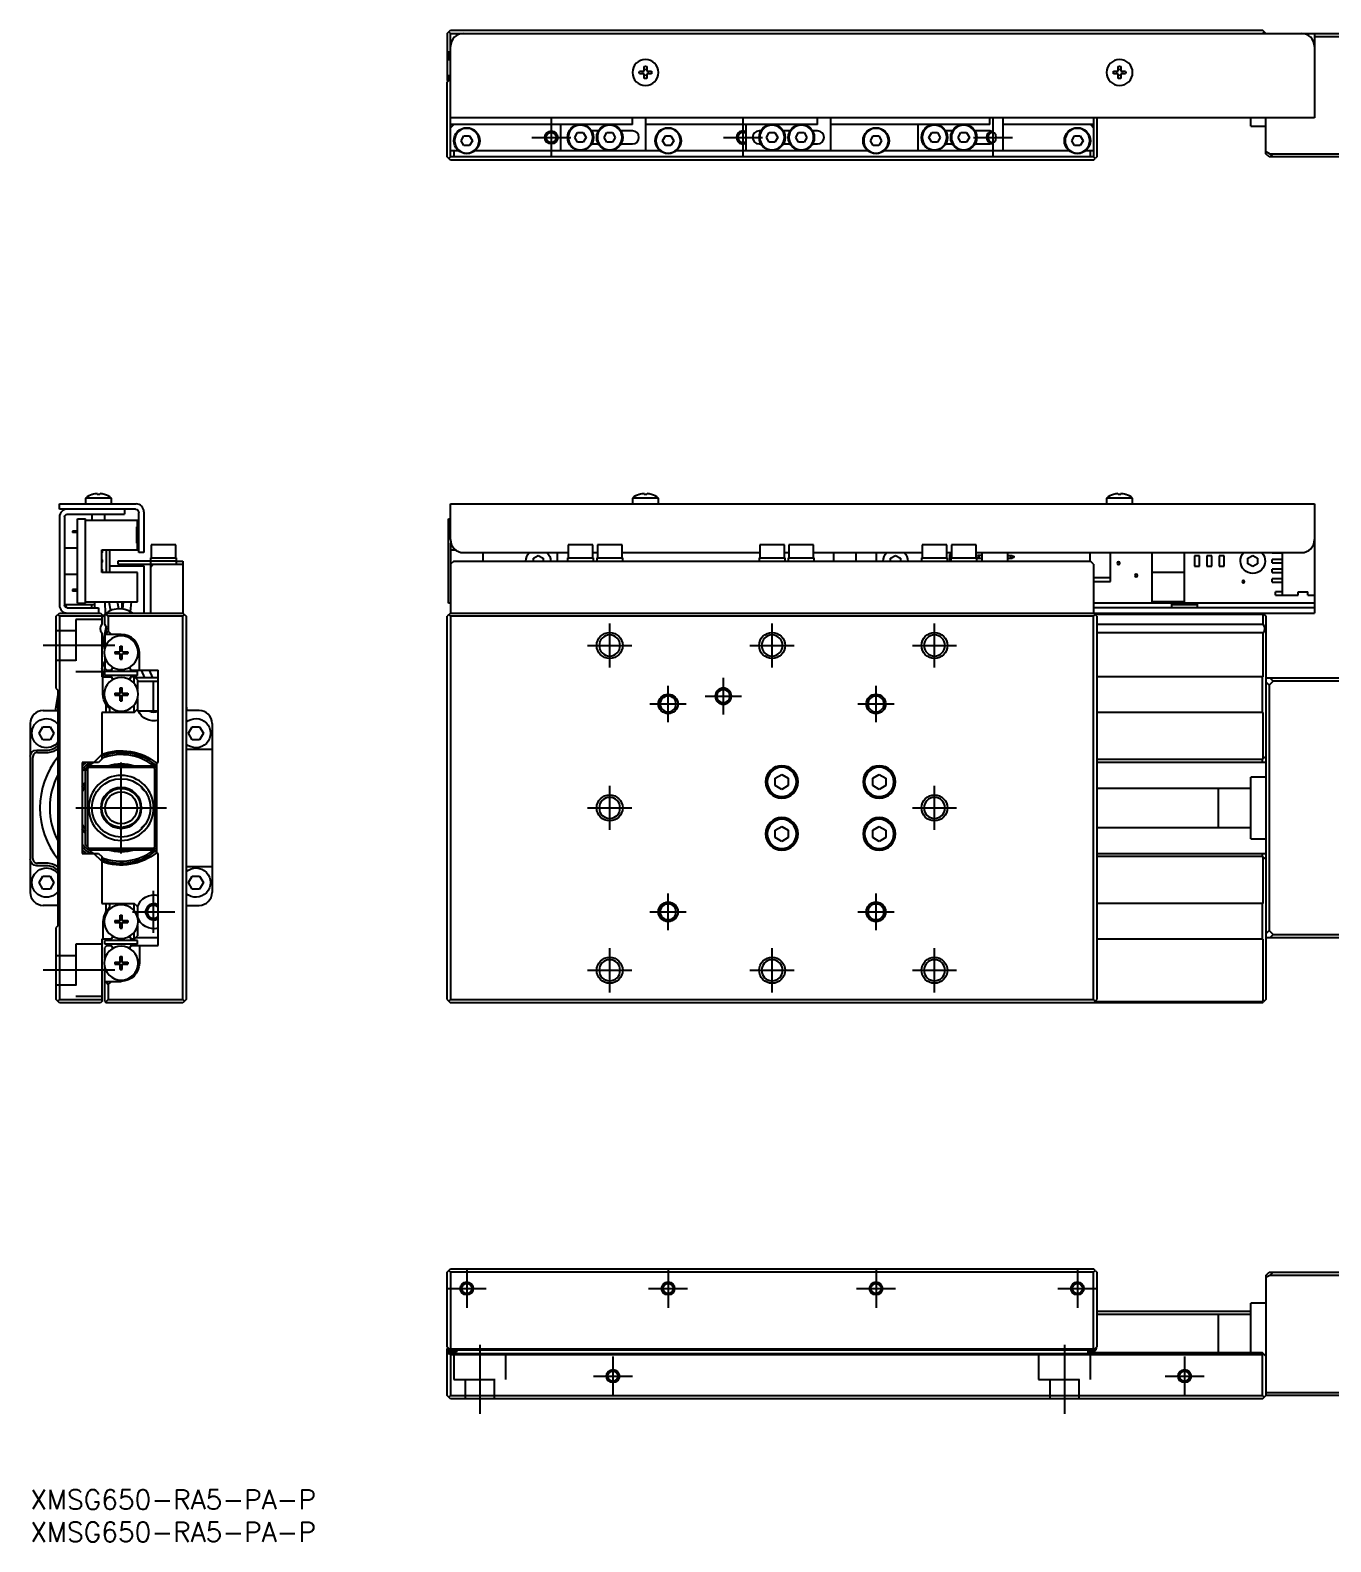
# Model space of a CAD drawing. Extents: x 0 to 720, y -8 to 229.
# Drawn here: x 0 to 200.2, y -8 to 224.7 of the extents above; entities that cross this region are included whole.
import ezdxf

# ---------------------------------------------------------------- set-up
doc = ezdxf.new("R2010")
doc.units = 0
doc.header["$LTSCALE"] = 0.5
doc.linetypes.add('CENTER', pattern=[50.8, 31.75, -6.35, 6.35, -6.35])
doc.linetypes.add('DASHED', pattern=[19.05, 12.7, -6.35])
for name, color, linetype in [('MSM_CENTER', 1, 'CENTER'), ('MSM_CONTINUOUS', 7, 'CONTINUOUS'), ('MSM_DASHED', 4, 'DASHED'), ('MSM_NARROW', 5, 'CONTINUOUS'), ('MSM_PART_NUMBER', 7, 'CONTINUOUS')]:
    doc.layers.add(name, color=color, linetype=linetype)
doc.styles.get("Standard").update_dxf_attribs({"font": 'txt.shx', "height": 1, "bigfont": 'bigfont.shx'})

# ---------------------------------------------------------------- blocks, each defined once
blk = doc.blocks.new('*U2')
at = {"layer": 'MSM_PART_NUMBER'}
blk.add_text('XMSG650-RA5-PA-P', height=3, dxfattribs=at).set_placement((0, -3))
blk = doc.blocks.new('*U3')
at = {"layer": 'MSM_PART_NUMBER'}
blk.add_text('XMSG650-RA5-PA-P', height=3, dxfattribs=at).set_placement((0, -8))

msp = doc.modelspace()

# ---------------------------------------------------------------- linework, layer by layer
at = {"layer": 'MSM_CENTER'}
for p, q in [((80.2, 211.2), (80.2, 205.2)), ((109.7, 211.2), (109.7, 205.2)), ((148.2, 211.2), (148.2, 205.2)), ((77.2, 208.2), (83.2, 208.2)), ((106.7, 208.2), (112.7, 208.2)), ((145.2, 208.2), (151.2, 208.2)), ((89.2, 126.58), (89.2, 133.38)), ((114.2, 126.58), (114.2, 133.38)), ((139.2, 126.58), (139.2, 133.38)), ((13, 129.98), (2, 129.98)), ((85.8, 129.98), (92.6, 129.98)), ((110.8, 129.98), (117.6, 129.98)), ((135.8, 129.98), (142.6, 129.98)), ((98.2, 118.18), (98.2, 123.78)), ((106.7, 119.38), (106.7, 124.98)), ((130.2, 118.18), (130.2, 123.78)), ((103.9, 122.18), (109.5, 122.18)), ((95.4, 120.98), (101, 120.98)), ((127.4, 120.98), (133, 120.98)), ((14, 97.98), (14, 111.98)), ((89.2, 101.58), (89.2, 108.38)), ((139.2, 101.58), (139.2, 108.38)), ((7, 104.98), (21, 104.98)), ((85.8, 104.98), (92.6, 104.98)), ((135.8, 104.98), (142.6, 104.98)), ((19, 85.73), (19, 92.23)), ((98.2, 86.18), (98.2, 91.78)), ((130.2, 86.18), (130.2, 91.78)), ((15.75, 88.98), (22.25, 88.98)), ((95.4, 88.98), (101, 88.98)), ((127.4, 88.98), (133, 88.98)), ((89.2, 76.58), (89.2, 83.38)), ((114.2, 76.58), (114.2, 83.38)), ((139.2, 76.58), (139.2, 83.38)), ((13, 79.98), (2, 79.98)), ((85.8, 79.98), (92.6, 79.98)), ((110.8, 79.98), (117.6, 79.98)), ((135.8, 79.98), (142.6, 79.98)), ((67.2, 34), (67.2, 28)), ((98.2, 34), (98.2, 28)), ((130.2, 34), (130.2, 28)), ((161.2, 34), (161.2, 28)), ((64.2, 31), (70.2, 31)), ((95.2, 31), (101.2, 31)), ((127.2, 31), (133.2, 31)), ((158.2, 31), (164.2, 31)), ((69.2, 22.3), (69.2, 11.7)), ((159.2, 22.3), (159.2, 11.7)), ((89.7, 20.5), (89.7, 14.5)), ((177.7, 20.5), (177.7, 14.5)), ((86.7, 17.5), (92.7, 17.5)), ((174.7, 17.5), (180.7, 17.5))]:
    msp.add_line(p, q, dxfattribs=at)
at = {"layer": 'MSM_CONTINUOUS'}
for p, q in [((64.2, 224.2), (64.7, 224.7)), ((64.2, 224.2), (64.2, 217)), ((64.45, 224.45), (64.7, 224.2)), ((64.7, 224.7), (189.7, 224.7)), ((64.7, 224.2), (203.7, 224.2)), ((64.7, 205.2), (64.7, 224.2)), ((190.2, 224.2), (189.7, 224.7)), ((189.7, 224.2), (189.95, 224.45)), ((197.7, 224.2), (197.7, 211.2)), ((203.7, 223.7), (197.7, 223.7)), ((64.4, 221.4), (64.4, 220.2)), ((64.4, 221.4), (64.7, 221.4)), ((64.4, 220.2), (64.7, 220.2)), ((94.5, 218.4), (94.5, 219.13)), ((94.9, 219.13), (94.9, 218.4)), ((167.5, 218.4), (167.5, 219.13)), ((167.9, 219.13), (167.9, 218.4)), ((64.7, 217.7), (64.2, 217.7)), ((64.7, 217.5), (64.2, 217.5)), ((64.2, 216.7), (64.6, 217.1)), ((64.3, 216.9), (64.2, 217)), ((64.2, 205.2), (64.2, 216.7)), ((64.3, 216.8), (64.3, 217)), ((64.7, 217.9), (64.5, 217.7)), ((64.7, 217.3), (64.6, 217.3)), ((64.6, 217.1), (64.7, 217.2)), ((64.6, 217.1), (64.7, 217)), ((93.78, 218.4), (94.5, 218.4)), ((94.5, 218), (93.78, 218)), ((94.5, 217.28), (94.5, 218)), ((94.9, 218.4), (95.63, 218.4)), ((95.63, 218), (94.9, 218)), ((94.9, 218), (94.9, 217.28)), ((166.78, 218.4), (167.5, 218.4)), ((167.5, 218), (166.78, 218)), ((167.5, 217.28), (167.5, 218)), ((167.9, 218.4), (168.63, 218.4)), ((168.63, 218), (167.9, 218)), ((167.9, 218), (167.9, 217.28)), ((197.7, 211.2), (64.7, 211.2)), ((92.7, 210.2), (64.7, 210.2)), ((64.7, 209.7), (65.2, 210.2)), ((81.7, 206.2), (81.7, 210.2)), ((92.7, 210.2), (92.7, 211.2)), ((94.7, 211.2), (94.7, 206.2)), ((121.2, 210.2), (94.7, 210.2)), ((110.2, 206.2), (110.2, 210.2)), ((121.2, 210.2), (121.2, 211.2)), ((123.2, 211.2), (123.2, 206.2)), ((147.7, 210.2), (123.2, 210.2)), ((136.7, 206.2), (136.7, 210.2)), ((147.7, 210.2), (147.7, 211.2)), ((149.7, 211.2), (149.7, 206.2)), ((163.7, 210.2), (149.7, 210.2)), ((163.2, 210.2), (163.7, 209.7)), ((163.7, 211.2), (163.7, 205.2)), ((164.2, 211.2), (164.2, 205.2)), ((187.9, 209.95), (187.9, 211.2)), ((187.9, 209.95), (190.2, 209.95)), ((190.2, 205.7), (190.2, 211.2)), ((66.34, 207.7), (66.77, 208.45)), ((66.77, 206.95), (66.34, 207.7)), ((66.77, 208.45), (67.64, 208.45)), ((67.64, 208.45), (68.07, 207.7)), ((68.07, 207.7), (67.64, 206.95)), ((83.84, 208.2), (84.27, 208.95)), ((84.27, 207.45), (83.84, 208.2)), ((84.27, 208.95), (85.14, 208.95)), ((85.14, 207.45), (84.27, 207.45)), ((85.14, 208.95), (85.57, 208.2)), ((85.57, 208.2), (85.14, 207.45)), ((87.47, 209.2), (86.44, 209.2)), ((86.44, 207.2), (87.47, 207.2)), ((88.34, 208.2), (88.77, 208.95)), ((88.77, 207.45), (88.34, 208.2)), ((88.77, 208.95), (89.64, 208.95)), ((89.64, 207.45), (88.77, 207.45)), ((89.64, 208.95), (90.07, 208.2)), ((90.07, 208.2), (89.64, 207.45)), ((92.7, 209.2), (90.94, 209.2)), ((90.94, 207.2), (92.7, 207.2)), ((97.34, 207.7), (97.77, 208.45)), ((97.77, 206.95), (97.34, 207.7)), ((97.77, 208.45), (98.64, 208.45)), ((98.64, 208.45), (99.07, 207.7)), ((99.07, 207.7), (98.64, 206.95)), ((112.47, 209.2), (112.2, 209.2)), ((112.2, 207.2), (112.47, 207.2)), ((113.34, 208.2), (113.77, 208.95)), ((113.77, 207.45), (113.34, 208.2)), ((113.77, 208.95), (114.64, 208.95)), ((114.64, 207.45), (113.77, 207.45)), ((114.64, 208.95), (115.07, 208.2)), ((115.07, 208.2), (114.64, 207.45)), ((116.97, 209.2), (115.94, 209.2)), ((115.94, 207.2), (116.97, 207.2)), ((117.84, 208.2), (118.27, 208.95)), ((118.27, 207.45), (117.84, 208.2)), ((118.27, 208.95), (119.14, 208.95)), ((119.14, 207.45), (118.27, 207.45)), ((119.14, 208.95), (119.57, 208.2)), ((119.57, 208.2), (119.14, 207.45)), ((121.2, 209.2), (120.44, 209.2)), ((120.44, 207.2), (121.2, 207.2)), ((129.34, 207.7), (129.77, 208.45)), ((129.77, 206.95), (129.34, 207.7)), ((129.77, 208.45), (130.64, 208.45)), ((130.64, 208.45), (131.07, 207.7)), ((131.07, 207.7), (130.64, 206.95)), ((138.34, 208.2), (138.77, 208.95)), ((138.77, 207.45), (138.34, 208.2)), ((138.77, 208.95), (139.64, 208.95)), ((139.64, 207.45), (138.77, 207.45)), ((139.64, 208.95), (140.07, 208.2)), ((140.07, 208.2), (139.64, 207.45)), ((141.97, 209.2), (140.94, 209.2)), ((140.94, 207.2), (141.97, 207.2)), ((142.84, 208.2), (143.27, 208.95)), ((143.27, 207.45), (142.84, 208.2)), ((143.27, 208.95), (144.14, 208.95)), ((144.14, 207.45), (143.27, 207.45)), ((144.14, 208.95), (144.57, 208.2)), ((144.57, 208.2), (144.14, 207.45)), ((147.7, 209.2), (145.44, 209.2)), ((145.44, 207.2), (147.7, 207.2)), ((160.34, 207.7), (160.77, 208.45)), ((160.77, 206.95), (160.34, 207.7)), ((160.77, 208.45), (161.64, 208.45)), ((161.64, 208.45), (162.07, 207.7)), ((162.07, 207.7), (161.64, 206.95)), ((64.7, 204.7), (64.2, 205.2)), ((64.7, 205.2), (64.45, 204.95)), ((64.7, 206.2), (65.88, 206.2)), ((163.7, 205.2), (64.7, 205.2)), ((65.2, 206.2), (65.2, 205.2)), ((67.64, 206.95), (66.77, 206.95)), ((68.53, 206.2), (96.88, 206.2)), ((98.64, 206.95), (97.77, 206.95)), ((99.53, 206.2), (128.88, 206.2)), ((130.64, 206.95), (129.77, 206.95)), ((131.53, 206.2), (159.88, 206.2)), ((161.64, 206.95), (160.77, 206.95)), ((162.53, 206.2), (163.7, 206.2)), ((163.2, 205.2), (163.2, 206.2)), ((163.95, 204.95), (163.7, 205.2)), ((163.7, 204.7), (163.95, 204.95)), ((164.2, 205.2), (163.95, 204.95)), ((190.2, 206.01), (190.82, 205.7)), ((190.7, 205.2), (190.2, 205.7)), ((203.7, 205.2), (190.7, 205.2)), ((190.82, 205.7), (191.32, 205.2)), ((190.82, 205.7), (203.7, 205.7)), ((163.7, 204.7), (64.7, 204.7)), ((4.5, 151.78), (16.3, 151.78)), ((4.5, 150.98), (4.5, 151.78)), ((8.5, 152.68), (8.5, 151.78)), ((12.5, 152.68), (8.5, 152.68)), ((9.57, 153.24), (9.55, 153.24)), ((10.3, 153.24), (10.3, 153.37)), ((10.7, 153.24), (10.3, 153.24)), ((10.7, 153.37), (10.7, 153.24)), ((11.45, 153.24), (11.43, 153.24)), ((12.5, 151.78), (12.5, 152.68)), ((64.7, 146.28), (64.7, 151.78)), ((64.7, 151.78), (197.7, 151.78)), ((92.7, 152.68), (92.7, 151.78)), ((96.7, 152.68), (92.7, 152.68)), ((93.78, 153.24), (93.75, 153.24)), ((94.5, 153.24), (94.5, 153.37)), ((94.9, 153.24), (94.5, 153.24)), ((94.9, 153.37), (94.9, 153.24)), ((95.65, 153.24), (95.63, 153.24)), ((96.7, 151.78), (96.7, 152.68)), ((165.7, 152.68), (165.7, 151.78)), ((169.7, 152.68), (165.7, 152.68)), ((166.78, 153.24), (166.75, 153.24)), ((167.5, 153.24), (167.5, 153.37)), ((167.9, 153.24), (167.5, 153.24)), ((167.9, 153.37), (167.9, 153.24)), ((168.65, 153.24), (168.63, 153.24)), ((169.7, 151.78), (169.7, 152.68)), ((197.7, 151.78), (197.7, 134.98)), ((16.2, 150.98), (4.5, 150.98)), ((4.5, 149.78), (4.5, 136.18)), ((5.3, 149.78), (5.3, 136.18)), ((5.7, 150.18), (14.5, 150.18)), ((7.3, 149.48), (8.5, 149.48)), ((7.3, 136.48), (7.3, 149.48)), ((8.5, 136.48), (8.5, 149.48)), ((16.5, 149.23), (8.5, 149.23)), ((9.5, 150.18), (9.5, 149.23)), ((11.5, 149.23), (11.5, 150.18)), ((14.5, 150.98), (14.5, 150.18)), ((16.5, 148.23), (16.5, 149.23)), ((16.7, 144.28), (16.7, 150.48)), ((17.5, 150.58), (17.5, 144.28)), ((64.4, 149.48), (64.7, 149.48)), ((64.4, 136.48), (64.4, 149.48)), ((7.3, 147.61), (6.5, 147.61)), ((6.5, 147.61), (6.5, 147.36)), ((7.3, 147.36), (6.5, 147.36)), ((16.5, 148.23), (16.4, 148.23)), ((16.4, 145.73), (16.4, 148.23)), ((16.4, 147.43), (16.5, 147.43)), ((16.4, 147.06), (16.5, 147.06)), ((16.4, 146.91), (16.5, 146.91)), ((16.5, 146.53), (16.5, 147.43)), ((7.3, 144.98), (5.3, 144.98)), ((11, 141.23), (11, 144.73)), ((11, 144.73), (16.5, 144.73)), ((11.7, 144.73), (11.7, 141.23)), ((12.2, 144.73), (12.2, 141.23)), ((16.4, 146.53), (16.5, 146.53)), ((16.5, 145.73), (16.4, 145.73)), ((16.5, 144.73), (16.5, 145.73)), ((17.5, 144.28), (16.7, 144.28)), ((18.6, 145.48), (18.6, 143.48)), ((22.4, 145.48), (18.6, 145.48)), ((22.4, 143.48), (22.4, 145.48)), ((64.78, 145.73), (64.7, 145.73)), ((64.7, 145.73), (64.7, 134.98)), ((64.7, 144.73), (65.44, 144.73)), ((66.7, 144.28), (82.8, 144.28)), ((69.7, 142.98), (69.7, 144.28)), ((81.1, 144.28), (81.1, 142.98)), ((82.8, 145.48), (82.8, 143.48)), ((86.6, 145.48), (82.8, 145.48)), ((86.6, 143.48), (86.6, 145.48)), ((86.6, 144.28), (87.3, 144.28)), ((87.3, 145.48), (87.3, 143.48)), ((91.1, 145.48), (87.3, 145.48)), ((91.1, 143.48), (91.1, 145.48)), ((91.1, 144.28), (112.3, 144.28)), ((112.3, 145.48), (112.3, 143.48)), ((116.1, 145.48), (112.3, 145.48)), ((116.1, 143.48), (116.1, 145.48)), ((116.1, 144.28), (116.8, 144.28)), ((116.8, 145.48), (116.8, 143.48)), ((120.6, 145.48), (116.8, 145.48)), ((120.6, 143.48), (120.6, 145.48)), ((120.6, 144.28), (137.3, 144.28)), ((123.7, 142.98), (123.7, 144.28)), ((127.1, 144.28), (127.1, 142.98)), ((130.3, 142.98), (130.3, 144.28)), ((137.3, 145.48), (137.3, 143.48)), ((141.1, 145.48), (137.3, 145.48)), ((141.1, 143.48), (141.1, 145.48)), ((141.1, 144.28), (141.8, 144.28)), ((141.8, 145.48), (141.8, 143.48)), ((145.6, 145.48), (141.8, 145.48)), ((145.6, 143.48), (145.6, 145.48)), ((145.6, 144.28), (195.7, 144.28)), ((146.54, 142.98), (146.54, 144.28)), ((150.44, 144.28), (150.44, 142.98)), ((163.1, 144.28), (163.1, 142.98)), ((166.3, 139.83), (166.3, 144.28)), ((172.7, 136.73), (172.7, 144.28)), ((177.7, 136.73), (177.7, 144.28)), ((191.2, 144.23), (191.2, 144.28)), ((192.7, 144.28), (192.7, 137.73)), ((12.2, 142.23), (17.47, 142.23)), ((22.5, 142.98), (13.5, 142.98)), ((13.5, 142.98), (13.5, 142.48)), ((13.5, 142.48), (23.5, 142.48)), ((17.47, 142.23), (17.47, 134.98)), ((18.5, 143.48), (18.5, 134.98)), ((18.5, 143.48), (22.5, 143.48)), ((18.5, 141.98), (19, 142.48)), ((22.5, 142.48), (22.5, 143.48)), ((22.5, 142.98), (23.5, 142.98)), ((23.5, 142.98), (23.5, 134.98)), ((65.2, 142.98), (64.7, 142.48)), ((65.2, 142.98), (163.2, 142.98)), ((77.45, 143.42), (78.2, 143.85)), ((77.45, 142.98), (77.45, 143.42)), ((78.2, 143.85), (78.95, 143.42)), ((78.95, 143.42), (78.95, 142.98)), ((82.7, 143.48), (82.7, 142.98)), ((82.7, 143.48), (86.7, 143.48)), ((86.7, 142.98), (86.7, 143.48)), ((87.2, 143.48), (87.2, 142.98)), ((87.2, 143.48), (91.2, 143.48)), ((91.2, 142.98), (91.2, 143.48)), ((112.2, 143.48), (112.2, 142.98)), ((112.2, 143.48), (116.2, 143.48)), ((116.2, 142.98), (116.2, 143.48)), ((116.7, 143.48), (116.7, 142.98)), ((116.7, 143.48), (120.7, 143.48)), ((120.7, 142.98), (120.7, 143.48)), ((132.45, 143.42), (133.2, 143.85)), ((132.45, 142.98), (132.45, 143.42)), ((133.2, 143.85), (133.95, 143.42)), ((133.95, 143.42), (133.95, 142.98)), ((137.2, 143.48), (137.2, 142.98)), ((137.2, 143.48), (141.2, 143.48)), ((141.2, 142.98), (141.2, 143.48)), ((141.52, 143.98), (141.52, 142.98)), ((141.8, 143.98), (141.52, 143.98)), ((141.7, 143.48), (141.7, 142.98)), ((141.7, 143.48), (145.7, 143.48)), ((145.6, 143.72), (145.74, 143.72)), ((145.74, 143.52), (145.6, 143.52)), ((145.7, 142.98), (145.7, 143.48)), ((145.74, 143.72), (145.81, 143.83)), ((145.81, 143.4), (145.74, 143.52)), ((146.54, 143.83), (145.81, 143.83)), ((146.54, 143.4), (145.81, 143.4)), ((146.1, 143.4), (146.1, 143.83)), ((150.44, 143.83), (151.18, 143.83)), ((151.18, 143.4), (150.44, 143.4)), ((150.88, 143.83), (150.88, 143.4)), ((151.18, 143.83), (151.24, 143.72)), ((151.24, 143.52), (151.18, 143.4)), ((151.24, 143.72), (151.49, 143.72)), ((151.49, 143.52), (151.24, 143.52)), ((151.49, 143.52), (151.49, 143.72)), ((163.7, 142.48), (163.2, 142.98)), ((163.7, 142.48), (163.7, 134.98)), ((179.21, 143.78), (179.21, 142.18)), ((180.01, 143.78), (179.21, 143.78)), ((179.21, 142.18), (180.01, 142.18)), ((180.01, 142.18), (180.01, 143.78)), ((181.11, 143.78), (181.11, 142.18)), ((181.91, 143.78), (181.11, 143.78)), ((181.11, 142.18), (181.91, 142.18)), ((181.91, 142.18), (181.91, 143.78)), ((183.82, 143.78), (183.02, 143.78)), ((183.02, 143.78), (183.02, 142.18)), ((183.02, 142.18), (183.82, 142.18)), ((183.82, 142.18), (183.82, 143.78)), ((187.45, 143.42), (188.2, 143.85)), ((187.45, 142.55), (187.45, 143.42)), ((188.2, 142.12), (187.45, 142.55)), ((188.2, 143.85), (188.95, 143.42)), ((188.95, 142.55), (188.2, 142.12)), ((188.95, 143.42), (188.95, 142.55)), ((191.2, 144.23), (192.7, 144.23)), ((192.7, 143.23), (191.2, 143.23)), ((191.2, 142.73), (191.2, 143.23)), ((191.2, 142.73), (192.7, 142.73)), ((5.3, 140.98), (7.3, 140.98)), ((16.5, 141.23), (11, 141.23)), ((16.5, 136.73), (16.5, 141.23)), ((163.7, 140.43), (166.3, 140.43)), ((163.7, 139.83), (166.3, 139.83)), ((177.7, 141.23), (172.7, 141.23)), ((192.7, 141.73), (191.2, 141.73)), ((191.2, 141.23), (191.2, 141.73)), ((191.2, 141.23), (192.7, 141.23)), ((192.7, 140.23), (191.2, 140.23)), ((191.2, 139.73), (191.2, 140.23)), ((191.2, 139.73), (192.7, 139.73)), ((6.5, 138.61), (6.5, 138.36)), ((7.3, 138.61), (6.5, 138.61)), ((7.3, 138.36), (6.5, 138.36)), ((192.7, 138.23), (191.7, 138.23)), ((191.7, 137.73), (191.7, 138.23)), ((191.7, 137.73), (195.2, 137.73)), ((195.2, 137.73), (195.2, 138.23)), ((195.2, 138.23), (196.7, 138.23)), ((196.7, 137.73), (196.7, 138.23)), ((196.7, 137.73), (197.7, 137.73)), ((4, 134.48), (4.5, 134.98)), ((4.5, 134.98), (10.8, 134.98)), ((5.5, 136.28), (5.5, 135.84)), ((5.5, 136.28), (9.5, 136.28)), ((5.7, 135.78), (10.5, 135.78)), ((7.3, 136.48), (8.5, 136.48)), ((8.5, 136.73), (16.5, 136.73)), ((9.5, 135.78), (9.5, 136.28)), ((9.65, 136.23), (9.5, 136.23)), ((9.9, 136.73), (9.9, 135.78)), ((10.5, 135.78), (10.5, 134.98)), ((10.8, 134.98), (11, 134.78)), ((11.48, 136.73), (11.54, 134.86)), ((11.7, 134.98), (11.5, 134.78)), ((11.7, 134.98), (23.5, 134.98)), ((12.11, 136.73), (12.35, 135.35)), ((13.62, 135.63), (13.43, 136.73)), ((14.12, 136.73), (14.09, 135.62)), ((14.3, 136.73), (14.2, 135.6)), ((15.46, 135.18), (15.6, 136.73)), ((23.5, 134.98), (24, 134.48)), ((64.7, 134.98), (64.2, 134.48)), ((64.7, 136.48), (64.4, 136.48)), ((64.7, 134.98), (197.7, 134.98)), ((197.7, 136.48), (163.7, 136.48)), ((197.7, 135.78), (163.7, 135.78)), ((163.95, 134.73), (163.7, 134.98)), ((177.7, 136.73), (172.7, 136.73)), ((175.7, 136.48), (175.7, 135.78)), ((175.7, 136.28), (179.7, 136.28)), ((179.7, 135.78), (179.7, 136.48)), ((189.85, 134.83), (189.7, 134.98)), ((4, 123.38), (4, 134.48)), ((4.5, 134.48), (4.25, 134.73)), ((11, 134.48), (4.5, 134.48)), ((4.5, 134.48), (4.5, 75.48)), ((11, 134.78), (11, 133.25)), ((11.67, 132.91), (11, 129.85)), ((11.5, 133.25), (11.5, 134.78)), ((12, 134.48), (11.6, 134.88)), ((12, 134.48), (12, 132.18)), ((23.5, 134.48), (12, 134.48)), ((23.75, 134.73), (23.5, 134.48)), ((23.5, 75.48), (23.5, 134.48)), ((24, 134.48), (24, 75.48)), ((64.2, 75.48), (64.2, 134.48)), ((64.45, 134.73), (64.7, 134.48)), ((64.7, 134.48), (64.7, 75.48)), ((163.7, 134.48), (64.7, 134.48)), ((163.7, 134.48), (163.95, 134.73)), ((163.7, 75.48), (163.7, 134.48)), ((189.8, 134.78), (163.9, 134.78)), ((164.2, 134.48), (163.95, 134.73)), ((164.2, 134.48), (164.2, 75.48)), ((164.2, 133.25), (189.8, 133.25)), ((189.8, 134.78), (189.85, 134.83)), ((189.8, 133.25), (189.8, 134.78)), ((189.85, 134.83), (190.2, 134.48)), ((190.2, 134.48), (190.2, 75.48)), ((11, 131.92), (11, 125.18)), ((11.5, 130.61), (11, 129.44)), ((11.5, 131.92), (11.5, 129.6)), ((14, 131.68), (11.5, 131.68)), ((12, 132.18), (11.65, 131.68)), ((12.5, 131.68), (12, 132.18)), ((189.8, 131.92), (164.2, 131.92)), ((189.8, 125.18), (189.8, 131.92)), ((11.5, 128.17), (11.5, 126.48)), ((13, 129.03), (13, 128.74)), ((13, 129.03), (13.8, 129.03)), ((13, 128.74), (13.8, 128.74)), ((13.53, 128.74), (13.53, 129.03)), ((13.86, 129.09), (13.86, 129.88)), ((13.86, 129.88), (14.15, 129.88)), ((14.15, 129.35), (13.86, 129.35)), ((13.86, 127.88), (13.86, 128.68)), ((13.86, 128.41), (14.15, 128.41)), ((14.15, 129.09), (14.15, 129.88)), ((14.15, 127.88), (14.15, 128.68)), ((14.21, 129.03), (15, 129.03)), ((14.21, 128.74), (15, 128.74)), ((14.47, 128.74), (14.47, 129.03)), ((15, 129.03), (15, 128.74)), ((16.8, 126.18), (16.8, 128.88)), ((11, 126.37), (11.5, 127.54)), ((11.21, 125.18), (11.5, 126.5)), ((11.5, 126.48), (11.8, 126.18)), ((16.5, 125.98), (11.5, 125.98)), ((11.5, 125.38), (11.5, 125.98)), ((11.8, 126.18), (12.46, 126.18)), ((12.39, 125.98), (12.41, 126.18)), ((12.54, 126.32), (12.46, 126.18)), ((12.58, 126.38), (12.57, 126.38)), ((12.63, 126.5), (12.63, 126.49)), ((13.86, 127.88), (14.15, 127.88)), ((15.54, 126.18), (15.33, 126.56)), ((15.54, 126.18), (19.7, 126.18)), ((15.93, 126.18), (15.99, 125.98)), ((16.5, 125.38), (16.5, 125.98)), ((17.08, 126.18), (17.59, 124.98)), ((18.89, 124.98), (18.38, 126.18)), ((19.7, 111.98), (19.7, 126.18)), ((4, 123.38), (4.3, 123.08)), ((11, 125.18), (12.46, 125.18)), ((11.2, 122.48), (11.2, 125.18)), ((16.5, 125.38), (11.5, 125.38)), ((12.33, 125.18), (12.34, 125.38)), ((12.46, 125.18), (12.67, 124.81)), ((12.58, 124.98), (12.57, 124.98)), ((13.86, 122.69), (13.86, 123.48)), ((13.86, 123.48), (14.15, 123.48)), ((14.15, 122.69), (14.15, 123.48)), ((15.43, 124.98), (15.42, 124.98)), ((15.46, 125.05), (15.54, 125.18)), ((16, 125.18), (15.54, 125.18)), ((16.5, 124.68), (16, 125.18)), ((16, 124.15), (16, 125.18)), ((16.19, 125.38), (16.31, 124.98)), ((19.7, 124.98), (16.2, 124.98)), ((16.5, 124.68), (16.5, 123.2)), ((19.7, 124.43), (16.5, 124.43)), ((17.57, 124.98), (17.53, 125.12)), ((19, 119.93), (19, 124.43)), ((189.8, 125.18), (164.2, 125.18)), ((189.7, 119.68), (189.7, 125.18)), ((190.2, 124.98), (219.2, 124.98)), ((190.7, 123.87), (190.2, 124.37)), ((191.32, 124.48), (190.7, 123.87)), ((190.7, 123.87), (190.7, 86.1)), ((190.82, 124.98), (191.32, 124.48)), ((203.7, 124.48), (191.32, 124.48)), ((3.88, 119.98), (4.3, 122.39)), ((4.3, 86.88), (4.3, 123.08)), ((13, 122.63), (13, 122.34)), ((13, 122.63), (13.8, 122.63)), ((13, 122.34), (13.8, 122.34)), ((13.53, 122.34), (13.53, 122.63)), ((14.15, 122.95), (13.86, 122.95)), ((13.86, 121.48), (13.86, 122.28)), ((13.86, 122.01), (14.15, 122.01)), ((13.86, 121.48), (14.15, 121.48)), ((14.15, 121.48), (14.15, 122.28)), ((14.21, 122.63), (15, 122.63)), ((14.21, 122.34), (15, 122.34)), ((14.47, 122.34), (14.47, 122.63)), ((15, 122.63), (15, 122.34)), ((16.5, 121.77), (16.5, 119.93)), ((2, 119.98), (4.3, 119.98)), ((11, 119.68), (11, 112.48)), ((16, 119.68), (11, 119.68)), ((11.7, 119.68), (11.7, 120.89)), ((12.2, 120.34), (12.2, 119.68)), ((16, 119.68), (16, 120.82)), ((16, 119.68), (16.5, 120.18)), ((16.5, 119.93), (19.7, 119.93)), ((24, 120.69), (24.12, 119.98)), ((26, 119.98), (24, 119.98)), ((189.8, 119.68), (164.2, 119.68)), ((189.8, 112.63), (189.8, 119.68)), ((0, 117.98), (0, 91.98)), ((1.35, 116.48), (1.92, 117.48)), ((1.92, 115.48), (1.35, 116.48)), ((1.92, 117.48), (3.08, 117.48)), ((3.08, 117.48), (3.65, 116.48)), ((3.65, 116.48), (3.08, 115.48)), ((24.35, 116.48), (24.92, 117.48)), ((24.92, 115.48), (24.35, 116.48)), ((24.92, 117.48), (26.08, 117.48)), ((26.08, 117.48), (26.65, 116.48)), ((26.65, 116.48), (26.08, 115.48)), ((28, 117.98), (28, 113.98)), ((3.08, 115.48), (1.92, 115.48)), ((26.08, 115.48), (24.92, 115.48)), ((0.38, 97.21), (0.38, 112.76)), ((1, 113.88), (2.5, 113.88)), ((1.13, 113.5), (2.5, 113.5)), ((8, 111.98), (8, 97.98)), ((10.5, 111.98), (8, 111.98)), ((9.79, 111.98), (11, 113.19)), ((11, 112.48), (10.5, 111.98)), ((19.5, 111.98), (19.7, 111.98)), ((19.5, 97.98), (19.5, 111.98)), ((28, 113.98), (24, 113.98)), ((28, 113.98), (28, 95.98)), ((164.2, 112.48), (189.7, 112.48)), ((190.2, 111.98), (164.2, 111.98)), ((189.7, 112.48), (189.8, 112.63)), ((189.7, 111.98), (189.7, 112.48)), ((190.2, 112.79), (189.8, 112.63)), ((8.5, 110.68), (9.3, 111.48)), ((8.5, 99.28), (8.5, 110.68)), ((8.8, 110.98), (8.8, 98.98)), ((19, 111.18), (9, 111.18)), ((9.3, 111.48), (18.7, 111.48)), ((18.7, 111.48), (19, 111.18)), ((19.2, 110.98), (19, 111.18)), ((19.2, 110.98), (19.5, 110.68)), ((19.2, 98.98), (19.2, 110.98)), ((114.7, 109.56), (115.7, 110.14)), ((114.7, 108.41), (114.7, 109.56)), ((115.7, 110.14), (116.7, 109.56)), ((116.7, 109.56), (116.7, 108.41)), ((129.7, 109.56), (130.7, 110.14)), ((129.7, 108.41), (129.7, 109.56)), ((130.7, 110.14), (131.7, 109.56)), ((131.7, 109.56), (131.7, 108.41)), ((190.2, 109.73), (187.9, 109.73)), ((187.9, 100.23), (187.9, 109.73)), ((17.2, 107.96), (17.2, 108.15)), ((17.2, 107.96), (17.43, 107.73)), ((17.43, 107.9), (17.43, 107.73)), ((17.43, 107.73), (17.56, 107.73)), ((17.56, 107.73), (17.56, 107.73)), ((115.7, 107.83), (114.7, 108.41)), ((116.7, 108.41), (115.7, 107.83)), ((130.7, 107.83), (129.7, 108.41)), ((131.7, 108.41), (130.7, 107.83)), ((187.9, 107.98), (164.2, 107.98)), ((182.9, 101.98), (182.9, 107.98)), ((11.04, 103.92), (11.04, 103.92)), ((16.97, 103.92), (16.97, 103.92)), ((12.56, 102.18), (12.63, 102.18)), ((12.69, 102.12), (12.63, 102.18)), ((15.38, 102.18), (15.31, 102.12)), ((15.38, 102.18), (15.44, 102.18)), ((17.43, 102.23), (17.2, 102.01)), ((17.2, 101.82), (17.2, 102.01)), ((17.56, 102.23), (17.43, 102.23)), ((17.43, 102.23), (17.43, 102.07)), ((17.56, 102.23), (17.56, 102.23)), ((114.7, 101.56), (115.7, 102.14)), ((114.7, 100.41), (114.7, 101.56)), ((115.7, 99.83), (114.7, 100.41)), ((115.7, 102.14), (116.7, 101.56)), ((116.7, 100.41), (115.7, 99.83)), ((116.7, 101.56), (116.7, 100.41)), ((129.7, 101.56), (130.7, 102.14)), ((129.7, 100.41), (129.7, 101.56)), ((130.7, 99.83), (129.7, 100.41)), ((130.7, 102.14), (131.7, 101.56)), ((131.7, 100.41), (130.7, 99.83)), ((131.7, 101.56), (131.7, 100.41)), ((164.2, 101.98), (187.9, 101.98)), ((187.9, 100.23), (190.2, 100.23)), ((8, 97.98), (10.5, 97.98)), ((8.8, 98.98), (8.5, 99.28)), ((8.8, 98.98), (9, 98.78)), ((9.3, 98.48), (9, 98.78)), ((9, 98.78), (19, 98.78)), ((18.7, 98.48), (9.3, 98.48)), ((11, 96.78), (9.79, 97.98)), ((10.5, 97.98), (11, 97.48)), ((19, 98.78), (18.7, 98.48)), ((19, 98.78), (19.2, 98.98)), ((19.5, 99.28), (19.2, 98.98)), ((19.7, 97.98), (19.5, 97.98)), ((19.7, 83.78), (19.7, 97.98)), ((164.2, 97.98), (190.2, 97.98)), ((189.7, 97.48), (189.7, 97.98)), ((2.5, 96.08), (1, 96.08)), ((2.5, 96.47), (1.13, 96.47)), ((11, 97.48), (11, 90.28)), ((24, 95.98), (28, 95.98)), ((28, 95.98), (28, 91.98)), ((189.7, 97.48), (164.2, 97.48)), ((189.8, 97.34), (189.7, 97.48)), ((189.8, 97.34), (190.2, 97.18)), ((189.8, 90.28), (189.8, 97.34)), ((1.35, 93.48), (1.92, 94.48)), ((1.92, 92.48), (1.35, 93.48)), ((1.92, 94.48), (3.08, 94.48)), ((3.08, 94.48), (3.65, 93.48)), ((3.65, 93.48), (3.08, 92.48)), ((24.35, 93.48), (24.92, 94.48)), ((24.92, 92.48), (24.35, 93.48)), ((24.92, 94.48), (26.08, 94.48)), ((26.08, 94.48), (26.65, 93.48)), ((26.65, 93.48), (26.08, 92.48)), ((3.08, 92.48), (1.92, 92.48)), ((26.08, 92.48), (24.92, 92.48)), ((4.3, 89.98), (2, 89.98)), ((11, 90.28), (16, 90.28)), ((11.7, 89.08), (11.7, 90.28)), ((12.2, 90.28), (12.2, 89.63)), ((13.86, 87.69), (13.86, 88.48)), ((13.86, 88.48), (14.15, 88.48)), ((14.15, 87.69), (14.15, 88.48)), ((16.5, 89.78), (16, 90.28)), ((16, 89.15), (16, 90.28)), ((16.5, 89.78), (16.5, 88.2)), ((24, 89.98), (26, 89.98)), ((189.8, 90.28), (164.2, 90.28)), ((189.7, 84.78), (189.7, 90.28)), ((4.3, 86.88), (4, 86.58)), ((4, 75.48), (4, 86.58)), ((11.2, 87.48), (11.2, 84.78)), ((13, 87.63), (13, 87.34)), ((13, 87.63), (13.8, 87.63)), ((13, 87.34), (13.8, 87.34)), ((13.53, 87.34), (13.53, 87.63)), ((14.15, 87.95), (13.86, 87.95)), ((13.86, 86.48), (13.86, 87.28)), ((13.86, 87.01), (14.15, 87.01)), ((13.86, 86.48), (14.15, 86.48)), ((14.15, 86.48), (14.15, 87.28)), ((14.21, 87.63), (15, 87.63)), ((14.21, 87.34), (15, 87.34)), ((14.47, 87.34), (14.47, 87.63)), ((15, 87.63), (15, 87.34)), ((16.5, 86.77), (16.5, 85.28)), ((11, 84.78), (11, 75.18)), ((12.46, 84.78), (11, 84.78)), ((16.5, 84.58), (11.5, 84.58)), ((11.5, 83.98), (11.5, 84.58)), ((16.5, 83.98), (11.5, 83.98)), ((11.8, 83.78), (11.5, 83.48)), ((11.8, 83.78), (12.46, 83.78)), ((12.67, 85.16), (12.46, 84.78)), ((12.46, 83.78), (12.54, 83.65)), ((12.58, 84.98), (12.57, 84.98)), ((15.33, 83.41), (15.54, 83.78)), ((15.43, 84.98), (15.42, 84.98)), ((15.54, 84.78), (15.46, 84.92)), ((16, 84.78), (15.54, 84.78)), ((15.54, 83.78), (19.7, 83.78)), ((16, 84.78), (16, 85.82)), ((16, 84.78), (16.5, 85.28)), ((19.7, 84.98), (16.2, 84.98)), ((16.5, 83.98), (16.5, 84.58)), ((16.8, 83.78), (16.8, 81.08)), ((189.8, 84.78), (164.2, 84.78)), ((189.8, 75.18), (189.8, 84.78)), ((190.2, 85.6), (190.7, 86.1)), ((219.2, 84.98), (190.2, 84.98)), ((190.7, 86.1), (191.32, 85.48)), ((191.32, 85.48), (190.82, 84.98)), ((191.32, 85.48), (203.7, 85.48)), ((11.5, 81.8), (11.5, 83.48)), ((13.86, 81.29), (13.86, 82.08)), ((13.86, 82.08), (14.15, 82.08)), ((14.15, 81.55), (13.86, 81.55)), ((14.15, 81.29), (14.15, 82.08)), ((11.5, 75.18), (11.5, 80.37)), ((13, 81.23), (13, 80.94)), ((13, 81.23), (13.8, 81.23)), ((13, 80.94), (13.8, 80.94)), ((13.53, 80.94), (13.53, 81.23)), ((13.86, 80.08), (13.86, 80.88)), ((13.86, 80.61), (14.15, 80.61)), ((13.86, 80.08), (14.15, 80.08)), ((14.15, 80.08), (14.15, 80.88)), ((14.21, 81.23), (15, 81.23)), ((14.21, 80.94), (15, 80.94)), ((14.47, 80.94), (14.47, 81.23)), ((15, 81.23), (15, 80.94)), ((11.5, 78.28), (14, 78.28)), ((11.65, 78.28), (12, 77.78)), ((12, 77.78), (12.5, 78.28)), ((12, 77.78), (12, 75.48)), ((4.5, 74.98), (4, 75.48)), ((4.25, 75.23), (4.5, 75.48)), ((4.5, 75.48), (11, 75.48)), ((10.8, 74.98), (4.5, 74.98)), ((11, 75.18), (10.8, 74.98)), ((11.5, 75.18), (11.7, 74.98)), ((11.6, 75.08), (12, 75.48)), ((23.5, 74.98), (11.7, 74.98)), ((12, 75.48), (23.5, 75.48)), ((24, 75.48), (23.5, 74.98)), ((23.5, 75.48), (23.75, 75.23)), ((64.2, 75.48), (64.7, 74.98)), ((64.7, 75.48), (64.45, 75.23)), ((64.7, 75.48), (163.7, 75.48)), ((189.7, 74.98), (64.7, 74.98)), ((163.7, 74.98), (164.2, 75.48)), ((163.95, 75.23), (163.7, 75.48)), ((163.9, 75.18), (189.8, 75.18)), ((189.7, 74.98), (189.85, 75.13)), ((189.85, 75.13), (189.8, 75.18)), ((190.2, 75.48), (189.85, 75.13)), ((64.2, 33.5), (64.7, 34)), ((64.2, 22), (64.2, 33.5)), ((64.45, 33.75), (64.7, 33.5)), ((64.7, 34), (163.7, 34)), ((163.7, 33.5), (64.7, 33.5)), ((64.7, 33.5), (64.7, 21.7)), ((163.95, 33.75), (163.7, 34)), ((163.7, 33.5), (163.95, 33.75)), ((163.7, 21.7), (163.7, 33.5)), ((163.95, 33.75), (164.2, 33.5)), ((164.2, 33.5), (164.2, 22)), ((190.2, 33), (190.7, 33.5)), ((190.2, 33), (190.2, 14.5)), ((190.82, 33), (190.2, 32.69)), ((190.7, 33.5), (203.7, 33.5)), ((191.32, 33.5), (190.82, 33)), ((203.7, 33), (190.82, 33)), ((190.2, 28.75), (187.9, 28.75)), ((187.9, 21.1), (187.9, 28.75)), ((164.2, 27.5), (187.9, 27.5)), ((187.9, 27), (164.2, 27)), ((182.9, 21.1), (182.9, 27)), ((64.6, 21.6), (64.2, 22)), ((64.2, 21.7), (64.3, 21.8)), ((64.2, 14.5), (64.2, 21.7)), ((65.6, 21.2), (64.2, 21.2)), ((64.2, 21), (189.8, 21)), ((64.3, 21.7), (64.3, 21.9)), ((64.5, 21), (64.7, 20.8)), ((64.7, 21.7), (64.6, 21.6)), ((64.7, 21.5), (64.6, 21.6)), ((64.6, 21.4), (65.3, 21.4)), ((64.7, 21.7), (163.7, 21.7)), ((163.7, 21.5), (64.7, 21.5)), ((65.6, 21.5), (65.6, 21.2)), ((162.8, 21.5), (162.8, 21.1)), ((189.7, 21.1), (162.8, 21.1)), ((163.1, 21.4), (163.8, 21.4)), ((163.8, 21.6), (163.7, 21.7)), ((163.8, 21.6), (163.7, 21.5)), ((164.2, 22), (163.8, 21.6)), ((164.1, 21.9), (164.1, 21.7)), ((189.85, 20.95), (189.7, 21.1)), ((189.7, 20.8), (189.85, 20.95)), ((190.2, 20.6), (189.85, 20.95)), ((64.7, 20.8), (64.7, 14.5)), ((189.7, 20.8), (64.7, 20.8)), ((189.7, 14.5), (189.7, 20.8)), ((64.7, 14), (64.2, 14.5)), ((64.7, 14.5), (64.45, 14.25)), ((64.7, 14.5), (189.7, 14.5)), ((189.7, 14), (64.7, 14)), ((189.7, 14), (190.2, 14.5)), ((189.95, 14.25), (189.7, 14.5)), ((190.2, 15), (203.7, 15)), ((203.7, 14.5), (190.2, 14.5))]:
    msp.add_line(p, q, dxfattribs=at)
at = {"layer": 'MSM_CONTINUOUS', "extrusion": (0, 0, -1)}
for centre, radius in [((-94.7, 218.2), 2), ((-167.7, 218.2), 2), ((-67.2, 207.7), 1.9), ((-84.7, 208.2), 1.9), ((-89.2, 208.2), 1.9), ((-98.2, 207.7), 1.9), ((-114.2, 208.2), 1.9), ((-118.7, 208.2), 1.9), ((-130.2, 207.7), 1.9), ((-139.2, 208.2), 1.9), ((-143.7, 208.2), 1.9), ((-161.2, 207.7), 1.9), ((-167.54, 142.67), 0.2), ((-170.25, 140.76), 0.2), ((-186.75, 139.81), 0.2), ((-14, 128.88), 2.6), ((-89.2, 129.98), 1.62), ((-114.2, 129.98), 1.62), ((-139.2, 129.98), 1.62), ((-14, 122.48), 2.6), ((-98.2, 120.98), 1.23), ((-106.7, 122.18), 1.01), ((-130.2, 120.98), 1.23), ((-14, 104.98), 5), ((-115.7, 108.98), 2.5), ((-115.7, 108.98), 2.25), ((-130.7, 108.98), 2.5), ((-130.7, 108.98), 2.25), ((-14, 104.98), 3.15), ((-89.2, 104.98), 1.62), ((-139.2, 104.98), 1.62), ((-115.7, 100.98), 2.5), ((-115.7, 100.98), 2.25), ((-130.7, 100.98), 2.5), ((-130.7, 100.98), 2.25), ((-14, 87.48), 2.6), ((-98.2, 88.98), 1.23), ((-130.2, 88.98), 1.23), ((-14, 81.08), 2.6), ((-89.2, 79.98), 1.62), ((-114.2, 79.98), 1.62), ((-139.2, 79.98), 1.62)]:
    msp.add_circle(centre, radius, dxfattribs=at)
at = {"layer": 'MSM_CONTINUOUS'}
for centre, radius in [((67.2, 207.7), 2), ((84.7, 208.2), 2), ((89.2, 208.2), 2), ((98.2, 207.7), 2), ((114.2, 208.2), 2), ((118.7, 208.2), 2), ((130.2, 207.7), 2), ((139.2, 208.2), 2), ((143.7, 208.2), 2), ((161.2, 207.7), 2), ((80.2, 208.2), 0.783), ((14, 104.98), 4.5), ((14, 104.98), 3), ((67.2, 31), 0.783), ((98.2, 31), 0.783), ((130.2, 31), 0.783), ((161.2, 31), 0.783), ((89.7, 17.5), 0.783), ((177.7, 17.5), 0.783)]:
    msp.add_circle(centre, radius, dxfattribs=at)
for centre, radius, start, end in [((66.7, 222.2), 2, 90, 180), ((195.7, 222.2), 2, 0, 90), ((64.6, 217), 0.3, 90, 180), ((94.7, 218.2), 0.435, 152.6335, 207.3665), ((94.7, 218.2), 0.435, 62.6335, 117.3665), ((94.7, 218.2), 0.435, 242.6335, 297.3665), ((94.7, 218.2), 0.435, 332.6335, 27.3665), ((167.7, 218.2), 0.435, 152.6335, 207.3665), ((167.7, 218.2), 0.435, 62.6335, 117.3665), ((167.7, 218.2), 0.435, 242.6335, 297.3665), ((167.7, 218.2), 0.435, 332.6335, 27.3665), ((92.7, 208.2), 1, 270, 90), ((109.7, 208.2), 0.783, 50.3451, 309.6549), ((112.2, 208.2), 1, 90, 270), ((121.2, 208.2), 1, 270, 90), ((148.2, 208.2), 0.783, 79.9945, 280.0055), ((147.7, 208.2), 1, 270, 90), ((10.5, 150.18), 3.2, 107.27, 128.6822), ((10.5, 150.18), 3.19, 93.5904, 106.9053), ((10.5, 150.18), 3.19, 73.0947, 86.4096), ((10.5, 150.18), 3.2, 51.3178, 72.73), ((16.3, 150.58), 1.2, 0, 90), ((94.7, 150.18), 3.2, 107.27, 128.6822), ((94.7, 150.18), 3.19, 93.5904, 106.9053), ((94.7, 150.18), 3.19, 73.0947, 86.4096), ((94.7, 150.18), 3.2, 51.3178, 72.73), ((167.7, 150.18), 3.2, 107.27, 128.6822), ((167.7, 150.18), 3.19, 93.5904, 106.9053), ((167.7, 150.18), 3.19, 73.0947, 86.4096), ((167.7, 150.18), 3.2, 51.3178, 72.73), ((5.7, 149.78), 1.2, 90, 180), ((10.9, 144.48), 0.25, 293.5782, 66.4218), ((66.7, 146.28), 2, 180, 270), ((195.7, 146.28), 2, 270, 0), ((10.9, 142.98), 0.25, 293.5782, 66.4218), ((10.9, 141.48), 0.25, 293.5782, 66.4218), ((5.7, 136.18), 1.2, 180, 270), ((13.73, 132.13), 3.5, 54.5168, 141.3312), ((11.75, 132.58), 1, 138.5904, 221.4096), ((10.75, 132.58), 1, 318.5904, 41.4096), ((189.05, 132.58), 1, 318.5904, 41.4096), ((14, 128.88), 2.8, 0, 90), ((14, 125.68), 1.59, 143.8028, 169.1069), ((14.12, 125.57), 1.75, 142.994, 154.5052), ((14, 125.68), 1.59, 10.8931, 36.1972), ((13.89, 125.57), 1.75, 34.5052, 37.006), ((14, 125.68), 1.59, 190.8931, 216.1972), ((14.12, 125.8), 1.75, 214.5052, 217.006), ((14, 125.68), 1.59, 323.8028, 349.1069), ((13.89, 125.8), 1.75, 322.994, 334.5052), ((2, 117.98), 2, 90, 180), ((14, 122.48), 2.8, 214.7719, 229.9948), ((26, 117.98), 2, 0, 90), ((2.5, 116.48), 2.6, 270, 313.8131), ((2.5, 116.48), 2.98, 270, 307.1302), ((1.11, 112.78), 0.727, 88.5635, 181.4365), ((14, 104.98), 12.5, 140.8958, 219.1042), ((14, 104.98), 8.2, 121.3881, 137.0297), ((14, 104.98), 8.5, 124.5603, 134.9009), ((14, 104.98), 8.5, 49.6798, 110.6673), ((14, 104.98), 8.2, 47.8764, 111.4601), ((14, 104.98), 11, 151.8625, 208.1375), ((14, 104.98), 6.5, 147.7958, 157.3801), ((14, 104.98), 6.5, 202.6199, 212.2042), ((14, 104.98), 8.2, 222.9703, 238.6119), ((14, 104.98), 8.5, 225.0991, 235.4397), ((14, 104.98), 8.2, 248.5399, 312.1236), ((14, 104.98), 8.5, 249.3327, 310.3202), ((1.11, 97.19), 0.728, 178.5903, 271.4097), ((2.5, 93.48), 2.98, 52.8698, 90), ((2.5, 93.48), 2.6, 46.1869, 90), ((2, 91.98), 2, 180, 270), ((26, 91.98), 2, 270, 0), ((14, 87.48), 2.8, 130.0052, 180), ((19, 88.98), 1.01, 45.9346, 314.0654), ((14, 84.28), 1.59, 143.8028, 169.1069), ((14, 84.28), 1.59, 190.8931, 216.1972), ((14.12, 84.17), 1.75, 142.994, 145.4948), ((14, 84.28), 1.59, 10.8931, 36.1972), ((13.89, 84.17), 1.75, 25.4948, 37.006), ((14, 84.28), 1.59, 323.8028, 349.107), ((14.12, 84.4), 1.75, 205.4948, 217.006), ((13.89, 84.4), 1.75, 322.994, 325.4948), ((64.6, 21.7), 0.3, 180, 270), ((65.3, 21.7), 0.3, 270, 318.1897), ((163.1, 21.7), 0.3, 221.8103, 270), ((163.8, 21.7), 0.3, 270, 0)]:
    msp.add_arc(centre, radius, start, end, dxfattribs=at)
at = {"layer": 'MSM_CONTINUOUS', "extrusion": (0, 0, -1)}
for centre, radius, start, end in [((-94.7, 218.2), 0.95, 77.8468, 102.1532), ((-167.7, 218.2), 0.95, 77.8468, 102.1532), ((-94.7, 218.2), 0.95, 347.8468, 12.1532), ((-94.7, 218.2), 0.95, 257.8468, 282.1532), ((-94.7, 218.2), 0.95, 167.8468, 192.1532), ((-167.7, 218.2), 0.95, 347.8468, 12.1532), ((-167.7, 218.2), 0.95, 257.8468, 282.1532), ((-167.7, 218.2), 0.95, 167.8468, 192.1532), ((-5.7, 149.78), 0.4, 0, 90), ((-16.2, 150.48), 0.5, 90, 180), ((-78.2, 142.98), 1.9, 0, 43.1736), ((-78.2, 142.98), 1.9, 136.8264, 180), ((-133.2, 142.98), 1.9, 0, 43.1736), ((-133.2, 142.98), 1.9, 136.8264, 180), ((-188.2, 142.98), 1.9, 136.8264, 43.1736), ((-5.7, 136.18), 0.4, 270, 0), ((-9.65, 136.48), 0.25, 180, 270), ((-12.25, 132.78), 0.6, 12.2783, 16.6475), ((-13.8, 129.09), 0.06, 180, 270), ((-13.8, 128.68), 0.06, 90, 180), ((-14.21, 129.09), 0.06, 270, 0), ((-14.21, 128.68), 0.06, 0, 90), ((-14, 122.48), 2.8, 325.2281, 0), ((-13.8, 122.69), 0.06, 180, 270), ((-13.8, 122.28), 0.06, 90, 180), ((-14.21, 122.69), 0.06, 270, 0), ((-14.21, 122.28), 0.06, 0, 90), ((-2.5, 116.48), 2.25, 216.8699, 143.1302), ((-19, 120.98), 2.6, 254.3815, 336.1812), ((-25.5, 116.48), 2.25, 48.1897, 311.8103), ((-14, 104.98), 8.8, 70.0677, 128.6822), ((-1, 112.88), 1, 0, 90), ((-14, 104.98), 8.8, 47.0141, 52.6982), ((-14, 104.98), 6.8, 72.9174, 107.0826), ((-14, 104.98), 6.8, 28.0725, 36.0189), ((-14, 104.98), 6.8, 323.9811, 331.9275), ((-14, 104.98), 8.8, 307.3018, 312.9859), ((-14, 104.98), 8.8, 231.3178, 289.9323), ((-14, 104.98), 6.8, 252.9174, 287.0826), ((-1, 97.08), 1, 270, 0), ((-2.5, 93.48), 2.25, 216.8699, 143.1302), ((-25.5, 93.48), 2.25, 48.1897, 311.8103), ((-19, 88.98), 2.6, 15.9424, 105.6185), ((-13.8, 87.69), 0.06, 180, 270), ((-13.8, 87.28), 0.06, 90, 180), ((-14.21, 87.69), 0.06, 270, 0), ((-14.21, 87.28), 0.06, 0, 90), ((-19, 88.98), 2.6, 254.3815, 344.0576), ((-13.8, 81.29), 0.06, 180, 270), ((-13.8, 80.88), 0.06, 90, 180), ((-14, 81.08), 2.8, 180, 270), ((-14.21, 81.29), 0.06, 270, 0), ((-14.21, 80.88), 0.06, 0, 90)]:
    msp.add_arc(centre, radius, start, end, dxfattribs=at)
at = {"layer": 'MSM_DASHED'}
for p, q in [((7, 133.98), (7, 125.98)), ((11, 133.98), (7, 133.98)), ((7, 132.23), (4, 132.23)), ((4, 127.73), (7, 127.73)), ((7, 125.98), (11, 125.98)), ((7, 83.98), (7, 75.98)), ((11, 83.98), (7, 83.98)), ((7, 82.23), (4, 82.23)), ((4, 77.73), (7, 77.73)), ((7, 75.98), (11, 75.98)), ((65.2, 21), (65.2, 17)), ((73.2, 17), (73.2, 21)), ((155.2, 21), (155.2, 17)), ((163.2, 17), (163.2, 21)), ((65.2, 17), (73.2, 17)), ((66.95, 17), (66.95, 14)), ((71.45, 14), (71.45, 17)), ((155.2, 17), (163.2, 17)), ((156.95, 17), (156.95, 14)), ((161.45, 14), (161.45, 17))]:
    msp.add_line(p, q, dxfattribs=at)
at = {"layer": 'MSM_NARROW'}
for p, q in [((17.56, 107.73), (17.56, 107.73)), ((17.56, 102.23), (17.56, 102.23))]:
    msp.add_line(p, q, dxfattribs=at)
for centre, radius in [((80.2, 208.2), 1), ((89.2, 129.98), 2), ((114.2, 129.98), 2), ((139.2, 129.98), 2), ((98.2, 120.98), 1.5), ((130.2, 120.98), 1.5), ((14, 104.98), 2.46), ((89.2, 104.98), 2), ((139.2, 104.98), 2), ((98.2, 88.98), 1.5), ((130.2, 88.98), 1.5), ((89.2, 79.98), 2), ((114.2, 79.98), 2), ((139.2, 79.98), 2), ((67.2, 31), 1), ((98.2, 31), 1), ((130.2, 31), 1), ((161.2, 31), 1), ((89.7, 17.5), 1), ((177.7, 17.5), 1)]:
    msp.add_circle(centre, radius, dxfattribs=at)
at = {"layer": 'MSM_NARROW', "extrusion": (0, 0, -1)}
msp.add_circle((-106.7, 122.18), 1.25, dxfattribs=at)
at = {"layer": 'MSM_NARROW'}
for centre, radius, start, end in [((109.7, 208.2), 1, 60, 300), ((148.2, 208.2), 1, 104.4775, 255.5225), ((19, 120.98), 1.25, 237.1401, 302.8599), ((19, 88.98), 1.25, 55.9442, 304.0558)]:
    msp.add_arc(centre, radius, start, end, dxfattribs=at)

# ---------------------------------------------------------------- block references
at = {"layer": 'MSM_CONTINUOUS'}
for name in ['*U2', '*U3']:
    msp.add_blockref(name, (0, 0), dxfattribs=at)

doc.saveas('drawing.dxf')
